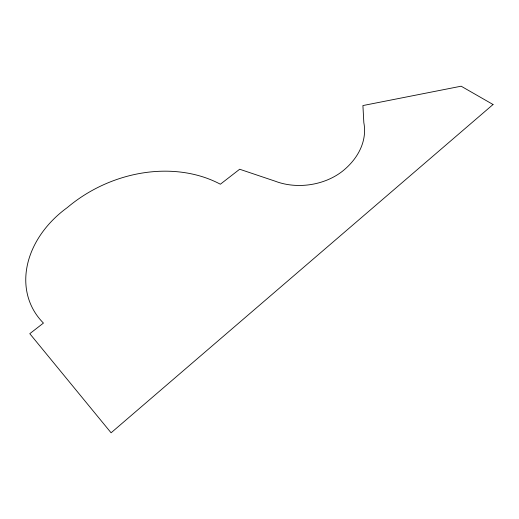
<?xml version="1.0" encoding="UTF-8"?>
<svg xmlns="http://www.w3.org/2000/svg" width="519" height="519" viewBox="0 0 519 519"><rect width="100%" height="100%" fill="white"/><g stroke="black" fill="none" stroke-linecap="round" stroke-linejoin="round"><path stroke-width="0.78" d="M493.05 104.507L111.092 432.801L29.791 333.678L43.447 323.071A96.32 75.482 -26.1 0 1 67.308 207.568A126.175 101.199 -25 0 1 220.367 184.219L239.668 169.239L275.122 181.163A56.123 41.831 -7.8 0 0 344.194 169.81A74.022 54.651 -8.8 0 0 363.838 122.705L362.911 105.558L461.144 86.199L493.05 104.507"/></g></svg>
